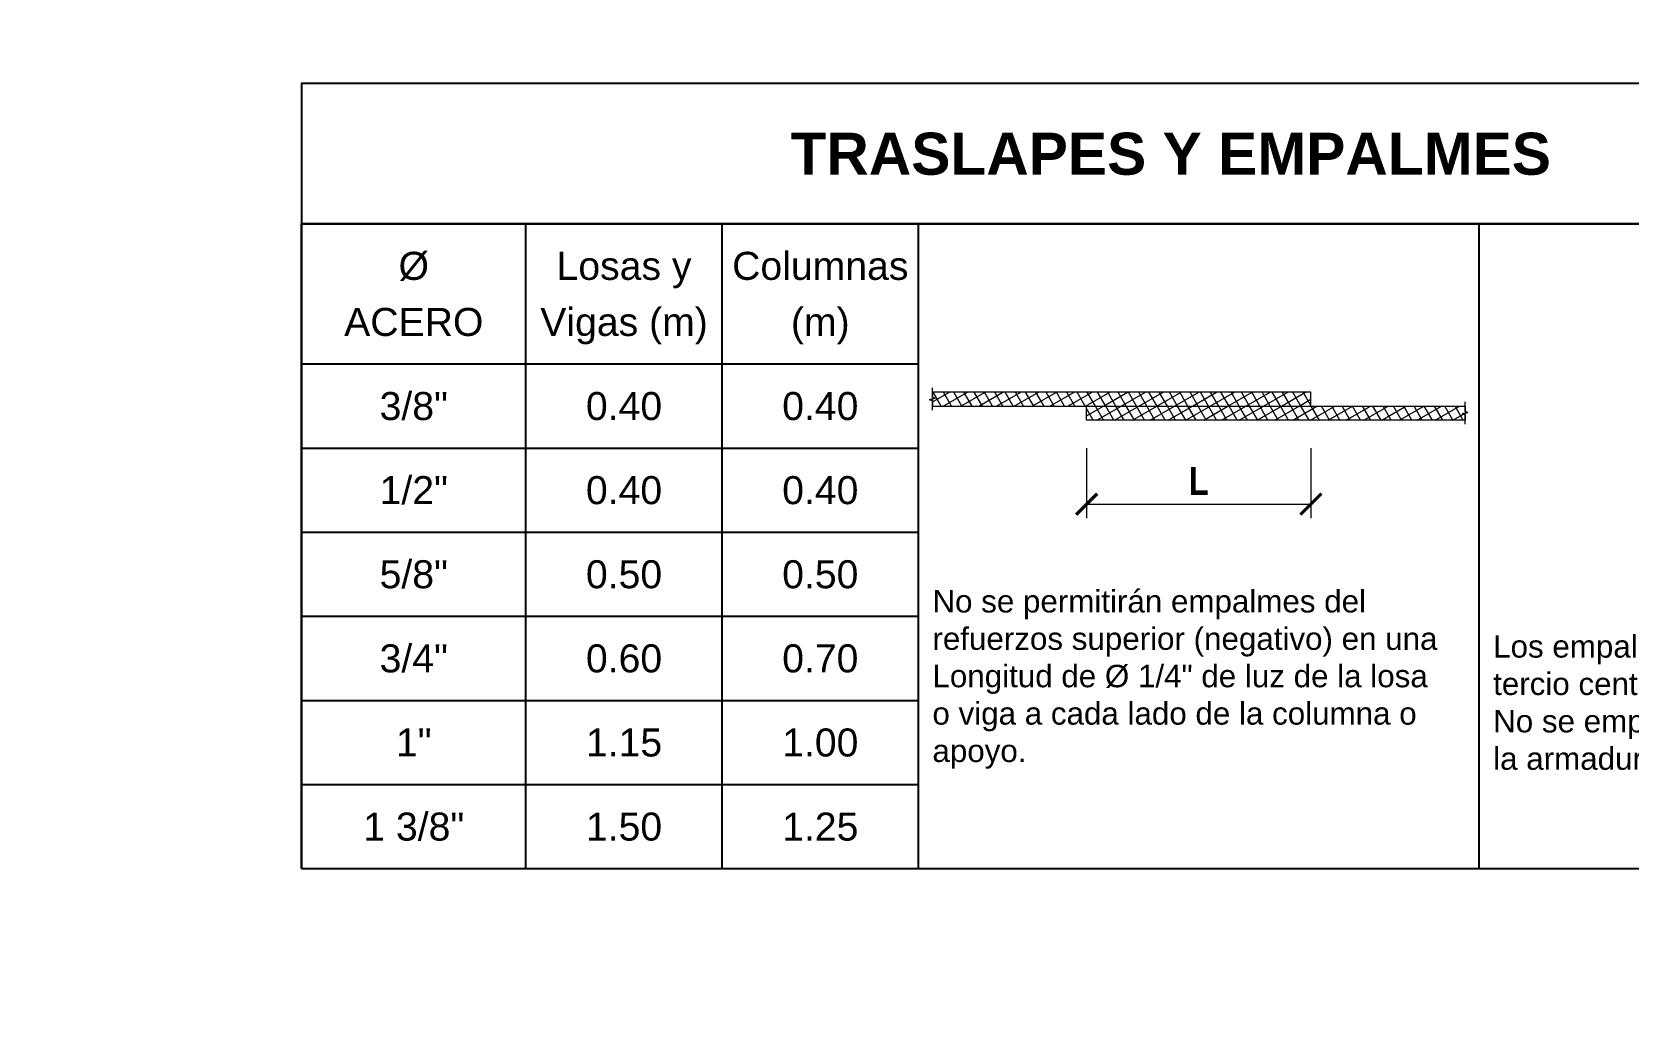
# Model space of a CAD drawing. Header units: millimetres. Extents: x -3570 to 5754, y -12788176 to 1214.
# Drawn here: x 3384.17 to 3389.86, y 1132.06 to 1135.62 of the extents above; entities that cross this region are included whole.
import ezdxf
from ezdxf import colors
from ezdxf.entities.mleader import LeaderData, LeaderLine
from ezdxf.enums import TextEntityAlignment as Align
from ezdxf.math import Vec2, Vec3

# ---------------------------------------------------------------- set-up
doc = ezdxf.new("R2010")
doc.units = ezdxf.units.MM
doc.linetypes.add('CENTER2', pattern=[28.575, 19.05, -3.175, 3.175, -3.175])
doc.linetypes.add('CONTINUA', pattern=[0])
for name, color, linetype in [('.N1 Cuadros', 253, 'Continuous'), ('.N1 Junta', 6, 'Continuous'), ('G_Acotación', 114, 'Continuous')]:
    doc.layers.add(name, color=color, linetype=linetype)
for name, color, linetype, lineweight in [('E_Acero', 2, 'Continuous', 25), ('E_Estribo', 1, 'CENTER2', 18), ('E_Estribos', 142, 'Continuous', 9), ('G_Complemento', 190, 'Continuous', 20), ('G_Texto', 122, 'Continuous', 20)]:
    doc.layers.add(name, color=color, linetype=linetype, lineweight=lineweight)
doc.styles.add('Acotacion', font='ARIALNB.TTF')
doc.styles.add('Anot 1.5mm', font='ARIALN.TTF', dxfattribs={"height": 0.0015})
doc.styles.add('ARIAL', font='arial.ttf')
doc.styles.add('Titulo Detalles', font='swissb.ttf')
doc.dimstyles.new('Lenin_25', dxfattribs={"dimscale": 0.5, "dimtxt": 0.2, "dimasz": 0.15, "dimexe": 0.1, "dimexo": 0.2, "dimgap": 0.05, "dimtad": 2, "dimlfac": 0.5, "dimzin": 4, "dimdsep": 46, "dimtxsty": 'Acotacion', "dimblk": 'ARCHTICK', "dimcen": 0.12, "dimclrd": 256, "dimclre": 256, "dimclrt": 4, "dimazin": 1, "dimtm": 1e-09, "dimtfac": 1, "dimtmove": 2, "dimatfit": 2, "dimldrblk": 'ARCHTICK', "dimfxl": 1, "dimtolj": 1, "dimlwd": 13, "dimlwe": 18, "dimarcsym": 0})

# ---------------------------------------------------------------- blocks, each defined once
blk = doc.blocks.new('_ArchTick')
at = {"color": 0, "linetype": 'Continuous', "const_width": 0.15}
blk.add_lwpolyline([(-0.5, -0.5), (0.5, 0.5)], dxfattribs=at)
blk = doc.blocks.new('*D32')
at = {"layer": 'Defpoints', "color": 0, "transparency": 16777216}
for p in [(2920.8979, 1810.4296), (2921.6979, 1810.4296), (2921.6979, 1810.1296)]:
    blk.add_point(p, dxfattribs=at)
at = {"layer": 'G_Acotación', "lineweight": 18, "transparency": 16777216}
for p, q in [((2920.8979, 1810.3296), (2920.8979, 1810.0796)), ((2921.6979, 1810.3296), (2921.6979, 1810.0796))]:
    blk.add_line(p, q, dxfattribs=at)
at = {"layer": 'G_Acotación', "lineweight": 13, "transparency": 16777216}
blk.add_line((2920.8979, 1810.1296), (2921.6979, 1810.1296), dxfattribs=at)
at = {"layer": 'G_Acotación', "lineweight": 13, "transparency": 16777216, "xscale": 0.075, "yscale": 0.075, "zscale": 0.075, "rotation": 180}
blk.add_blockref('_ArchTick', (2920.8979, 1810.1296), dxfattribs=at)
at = {"layer": 'G_Acotación', "lineweight": 13, "transparency": 16777216, "xscale": 0.075, "yscale": 0.075, "zscale": 0.075}
blk.add_blockref('_ArchTick', (2921.6979, 1810.1296), dxfattribs=at)
at = {"layer": 'G_Acotación', "color": 4, "transparency": 16777216, "insert": (2921.2979, 1810.2127), "char_height": 0.1, "attachment_point": 5, "style": 'Acotacion'}
blk.add_mtext('\\A1;L', dxfattribs=at)
blk = doc.blocks.new('ERTYU')
at = {"layer": '.N1 Junta'}
ml = blk.add_multileader_mtext('Standard', dxfattribs=at)
ml.set_content("Junta elástica e =1/2''", color=7, style='Anot 1.5mm')
ml.set_leader_properties(color=1)
ml.build(insert=Vec2(0, 0))
ml.multileader.update_dxf_attribs({"text_left_attachment_type": 6, "text_right_attachment_type": 6, "dogleg_length": 0.005, "arrow_head_size": 0.05, "scale": 50})
ctx = ml.context
ctx.base_point, ctx.scale, ctx.char_height, ctx.arrow_head_size, ctx.landing_gap_size, ctx.plane_origin = Vec3(2930.7833, 1727.0437, 6905.0562), 50, 0.075, 0.05, 0.1, Vec3(2931.8125, 1727.0663, 6905.0562)
ctx.left_attachment, ctx.right_attachment = 6, 6
notes = []
notes.append((ctx, [(1, (1, 1, 0), (2930.7636, 1727.0437, 6905.0562), (1, 0), 0.0197, [(1, [(2930.6143, 1726.4303, 6905.0562), (2930.4707, 1726.4278, 6905.0562)], 0, [])])]))
ctx.mtext.insert, ctx.mtext.width, ctx.mtext.flow_direction = Vec3(2930.8833, 1727.1337, 6905.0562), 0.834918, 5
for ctx, leaders in notes:
    for number, flags, end, landing, length, lines in leaders:
        leader = LeaderData()
        leader.index, (leader.has_last_leader_line, leader.has_dogleg_vector, leader.attachment_direction) = number, flags
        leader.last_leader_point, leader.dogleg_vector, leader.dogleg_length = Vec3(end), Vec3(landing), length
        for number, points, colour, breaks in lines:
            line = LeaderLine()
            line.index, line.vertices, line.color, line.breaks = number, Vec3.list(points), colors.encode_raw_color(colour), breaks
            leader.lines.append(line)
        ctx.leaders.append(leader)
blk = doc.blocks.new('WTYHDXFTUJ')
at = {"layer": 'E_Estribo', "true_color": 0x7a604d}
h = blk.add_hatch(dxfattribs=at)
h.set_pattern_fill('NET', color=37, scale=0.01, angle=30, style=0)
h.paths.add_polyline_path([(2920.3479, 1810.5296), (2920.3479, 1810.5096), (2920.3579, 1810.5071), (2920.3379, 1810.5021), (2920.3479, 1810.4996), (2920.3479, 1810.4796), (2921.6979, 1810.4796), (2921.6979, 1810.5296)])
h = blk.add_hatch(dxfattribs=at)
h.set_pattern_fill('NET', color=37, scale=0.01, angle=30, style=0)
h.paths.add_polyline_path([(2922.2479, 1810.4796), (2922.2479, 1810.4596), (2922.2579, 1810.4571), (2922.2379, 1810.4521), (2922.2479, 1810.4496), (2922.2479, 1810.4296), (2920.8979, 1810.4296), (2920.8979, 1810.4796)])
at = {"layer": '.N1 Cuadros'}
for p, q in [((2918.0979, 1808.8296), (2918.0979, 1811.1296)), ((2918.8979, 1808.8296), (2918.8979, 1811.1296)), ((2919.5979, 1808.8296), (2919.5979, 1811.1296)), ((2920.2979, 1808.8296), (2920.2979, 1811.1296)), ((2922.2979, 1808.8296), (2922.2979, 1811.1296)), ((2918.0979, 1810.6296), (2920.2979, 1810.6296)), ((2918.0979, 1810.3296), (2920.2979, 1810.3296)), ((2918.0979, 1810.0296), (2920.2979, 1810.0296)), ((2918.0979, 1809.7296), (2920.2979, 1809.7296)), ((2918.0979, 1809.4296), (2920.2979, 1809.4296)), ((2918.0979, 1809.1296), (2920.2979, 1809.1296)), ((2918.0979, 1808.8296), (2926.7979, 1808.8296))]:
    blk.add_line(p, q, dxfattribs=at)
for points in [[(2918.0979, 1811.1296), (2924.2979, 1811.1296), (2924.2979, 1811.6296), (2918.0979, 1811.6296)], [(2918.0979, 1810.6296), (2920.2979, 1810.6296), (2920.2979, 1811.1296), (2918.0979, 1811.1296)], [(2918.0979, 1808.8296), (2924.2979, 1808.8296), (2924.2979, 1811.1296), (2918.0979, 1811.1296)]]:
    blk.add_lwpolyline(points, close=True, dxfattribs=at)
at = {"layer": 'E_Acero', "lineweight": 5}
for points in [[(2920.3479, 1810.5296), (2920.3479, 1810.5096), (2920.3579, 1810.5071), (2920.3379, 1810.5021), (2920.3479, 1810.4996), (2920.3479, 1810.4796), (2921.6979, 1810.4796), (2921.6979, 1810.5296)], [(2922.2479, 1810.4796), (2922.2479, 1810.4596), (2922.2579, 1810.4571), (2922.2379, 1810.4521), (2922.2479, 1810.4496), (2922.2479, 1810.4296), (2920.8979, 1810.4296), (2920.8979, 1810.4796)]]:
    blk.add_lwpolyline(points, close=True, dxfattribs=at)
at = {"layer": 'G_Complemento', "color": 251, "true_color": 0x636466}
for points in [[(2920.3479, 1810.4646), (2920.3479, 1810.4996), (2920.3379, 1810.5021), (2920.3579, 1810.5071), (2920.3479, 1810.5096), (2920.3479, 1810.5446)], [(2922.2479, 1810.4146), (2922.2479, 1810.4496), (2922.2379, 1810.4521), (2922.2579, 1810.4571), (2922.2479, 1810.4596), (2922.2479, 1810.4946)]]:
    blk.add_lwpolyline(points, dxfattribs=at)
at = {"layer": 'G_Texto', "style": 'Titulo Detalles'}
blk.add_text('TRASLAPES Y EMPALMES', height=0.15, dxfattribs=at).set_placement((2921.1979, 1811.3796), align=Align.MIDDLE_CENTER)
at = {"layer": 'G_Texto', "color": 7, "style": 'ARIAL'}
for s, p in [('Ø', (2918.4979, 1810.9796)), ('Losas y', (2919.2479, 1810.9796)), ('Columnas', (2919.9479, 1810.9796)), ('ACERO', (2918.4979, 1810.7796)), ('Vigas (m)', (2919.2479, 1810.7796)), ('(m)', (2919.9479, 1810.7796)), ('3/8"', (2918.4979, 1810.4796)), ('0.40', (2919.2479, 1810.4796)), ('0.40', (2919.9479, 1810.4796)), ('1/2"', (2918.4979, 1810.1796)), ('0.40', (2919.2479, 1810.1796)), ('0.40', (2919.9479, 1810.1796)), ('5/8"', (2918.4979, 1809.8796)), ('0.50', (2919.2479, 1809.8796)), ('0.50', (2919.9479, 1809.8796)), ('3/4"', (2918.4979, 1809.5796)), ('0.60', (2919.2479, 1809.5796)), ('0.70', (2919.9479, 1809.5796)), ('1"', (2918.4979, 1809.2796)), ('1.15', (2919.2479, 1809.2796)), ('1.00', (2919.9479, 1809.2796)), ('1 3/8"', (2918.4979, 1808.9796)), ('1.50', (2919.2479, 1808.9796)), ('1.25', (2919.9479, 1808.9796))]:
    blk.add_text(s, height=0.1, dxfattribs=at).set_placement(p, align=Align.MIDDLE_CENTER)
at = {"layer": 'G_Texto', "char_height": 0.08, "width": 1.8, "attachment_point": 1, "style": 'ARIAL'}
for s, insert in [('No se permitirán empalmes del refuerzos superior (negativo) en una Longitud de Ø 1/4" de luz de la losa o viga a cada lado de la columna o apoyo.', (2920.3479, 1809.8233)), ('Los empalmes L se ubicarán en el tercio central. \\PNo se empalmarán más del 50% de la armadura en una misma sección.', (2922.3479, 1809.6623))]:
    blk.add_mtext(s, dxfattribs=dict(at, insert=insert))
at = {"layer": 'G_Acotación', "color": 251, "true_color": 0x636466}
dim = blk.add_linear_dim(base=(2921.6979, 1810.1296), p1=(2920.8979, 1810.4296), p2=(2921.6979, 1810.4296), text='L', dimstyle='Lenin_25', dxfattribs=at)
dim.commit()
dim.dimension.update_dxf_attribs({"geometry": '*D32', "text_midpoint": (2921.2979, 1810.2127), "dimtype": 128})

msp = doc.modelspace()

# ---------------------------------------------------------------- block references
at = {"lineweight": 15, "xscale": 2, "yscale": 2, "zscale": 2}
msp.add_blockref('ERTYU', (-2508.9064, -2320.0004, 27620.2248), dxfattribs=at)
at = {"layer": 'E_Estribos', "linetype": 'CONTINUA'}
msp.add_blockref('WTYHDXFTUJ', (467.0296, -676.1973), dxfattribs=at)

doc.saveas('drawing.dxf')
